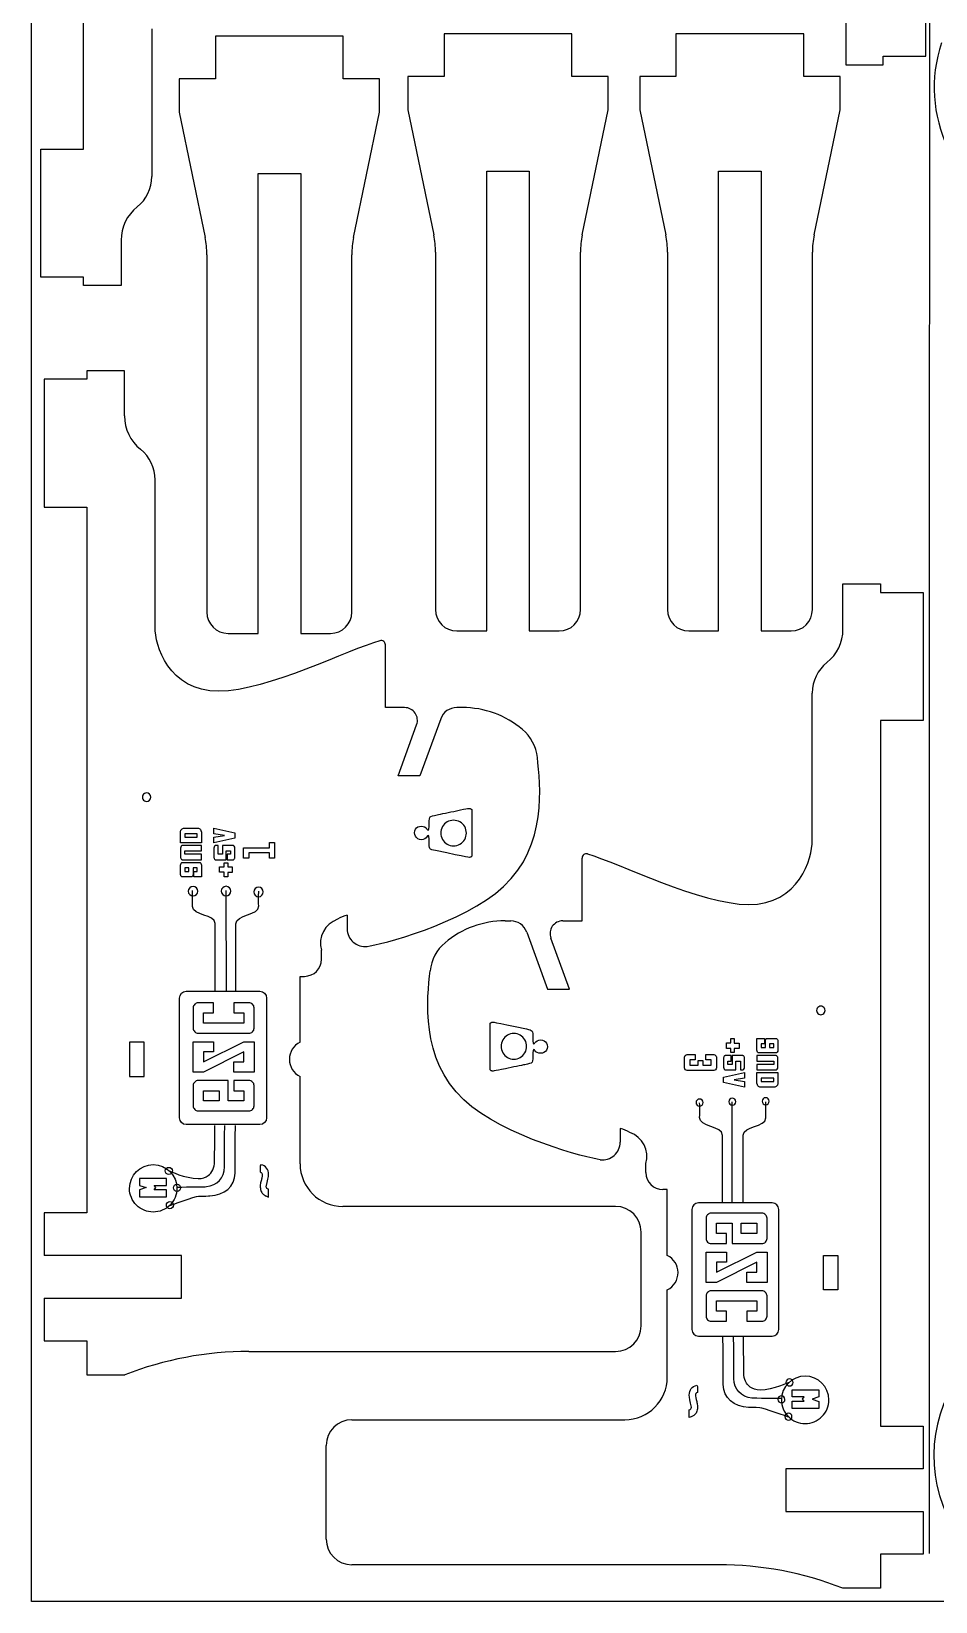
# Model space of a CAD drawing. Extents: x 0 to 911, y 61 to 967.
# Drawn here: x 0 to 321, y 61 to 617 of the extents above; entities that cross this region are included whole.
import ezdxf

# ---------------------------------------------------------------- set-up
doc = ezdxf.new("R2010")
doc.units = 0
doc.layers.add('corte', color=7, linetype='CONTINUOUS')
doc.layers.add('Grabado', color=7, linetype='CONTINUOUS')

msp = doc.modelspace()

# ---------------------------------------------------------------- linework, layer by layer
at = {"layer": 'corte', "color": 1}
for points in [[(31.978188, 543.223729), (31.978188, 527.176694), (18.674252, 527.176694), (18.674252, 530.200318), (3.55614, 530.200318), (3.55614, 575.554642), (18.674252, 575.554642), (18.674252, 825.729123), (3.55614, 825.729123)], [(317.360927, 608.462571), (317.360927, 653.816894)], [(42.86323, 618.158758), (42.86323, 565.84795)], [(288.938878, 621.485973), (288.938878, 605.438955)], [(110.76774, 615.523409), (65.413408, 615.523409)], [(65.413408, 615.523409), (65.413408, 600.405295)], [(110.76774, 600.405295), (110.76774, 615.523409)], [(191.844189, 616.371426), (146.489859, 616.371426)], [(146.489859, 616.371426), (146.489859, 601.253312)], [(191.844189, 601.253312), (191.844189, 616.371426)], [(274.090657, 616.371426), (228.736333, 616.371426)], [(228.736333, 616.371426), (228.736333, 601.253312)], [(274.090657, 601.253312), (274.090657, 616.371426)], [(302.242814, 608.462571), (317.360927, 608.462571)], [(302.242814, 605.438955), (302.242814, 608.462571)], [(133.63947, 601.253312), (133.63947, 589.461185)], [(146.489859, 601.253312), (133.63947, 601.253312)], [(204.694586, 601.253312), (191.844189, 601.253312)], [(204.694586, 589.461185), (204.694586, 601.253312)], [(215.885902, 601.253312), (215.885902, 589.461185)], [(228.736333, 601.253312), (215.885902, 601.253312)], [(286.941089, 601.253312), (274.090657, 601.253312)], [(286.941089, 589.461185), (286.941089, 601.253312)], [(288.938878, 605.438955), (302.242814, 605.438955)], [(52.563019, 600.405295), (52.563019, 588.613168)], [(65.413408, 600.405295), (52.563019, 600.405295)], [(123.618138, 600.405295), (110.76774, 600.405295)], [(123.618138, 588.613168), (123.618138, 600.405295)], [(52.563019, 588.613168), (61.760049, 544.2575)], [(114.421099, 544.2575), (123.618138, 588.613168)], [(133.63947, 589.461185), (142.836501, 545.105517)], [(195.497548, 545.105517), (204.694586, 589.461185)], [(215.885902, 589.461185), (225.082957, 545.105517)], [(277.744033, 545.105517), (286.941089, 589.461185)], [(80.53153, 566.843099), (95.649635, 566.843099)], [(80.53153, 403.869929), (80.53153, 566.843099)], [(95.649635, 566.843099), (95.649635, 403.869929)], [(161.607973, 567.691116), (176.726087, 567.691116)], [(161.607973, 404.717938), (161.607973, 567.691116)], [(176.726087, 567.691116), (176.726087, 404.717938)], [(243.854498, 567.691116), (258.972578, 567.691116)], [(243.854498, 404.717938), (243.854498, 567.691116)], [(258.972578, 567.691116), (258.972578, 404.717938)], [(62.389792, 538.118705), (62.389792, 411.428926)], [(113.791365, 411.428926), (113.791365, 538.118705)], [(143.466243, 538.966722), (143.466243, 412.276935)], [(194.867813, 412.276935), (194.867813, 538.966722)], [(225.712717, 538.966722), (225.712717, 412.276935)], [(277.114273, 412.276935), (277.114273, 538.966722)], [(19.859617, 496.994713), (19.859617, 493.971097)], [(33.163553, 496.994713), (19.859617, 496.994713)], [(33.163553, 480.94761), (33.163553, 496.994713)], [(4.741504, 493.971097), (4.741504, 448.616774)], [(19.859617, 493.971097), (4.741504, 493.971097)], [(44.048596, 406.012658), (44.048596, 458.32344)], [(4.741504, 448.616774), (19.859617, 448.616774)], [(19.859617, 448.616774), (19.859617, 198.442233)], [(287.954901, 405.337236), (287.954901, 421.384271), (301.258835, 421.384271), (301.258835, 418.360647), (316.376949, 418.360647), (316.376949, 373.006323), (301.258835, 373.006323), (301.258835, 122.831842), (316.376949, 122.831842)], [(69.948849, 403.869929), (80.53153, 403.869929)], [(95.649635, 403.869929), (106.232308, 403.869929)], [(151.0253, 404.717938), (161.607973, 404.717938)], [(176.726087, 404.717938), (187.308757, 404.717938)], [(233.2718, 404.717938), (243.854498, 404.717938)], [(258.972578, 404.717938), (269.55519, 404.717938)], [(125.686404, 377.561587), (125.686404, 399.829661)], [(277.069858, 330.402207), (277.069858, 382.713015)], [(132.513071, 377.561587), (125.686404, 377.561587)], [(145.304537, 373.582664), (137.948718, 353.37266)], [(153.007235, 377.561587), (150.987139, 377.561587)], [(130.186287, 353.37266), (136.774958, 371.475016)], [(137.948718, 353.37266), (130.186287, 353.37266)], [(188.605386, 301.951204), (195.432052, 301.951204), (195.432052, 324.219244)], [(112.161071, 304.001099), (112.161071, 299.123957)], [(168.111221, 301.951204), (170.131317, 301.951204)], [(175.813919, 297.972239), (183.169738, 277.762234), (190.932169, 277.762234), (184.343498, 295.864566)], [(103.054554, 288.33663), (103.054554, 291.508043)], [(95.45016, 282.289398), (97.007322, 282.289398)], [(95.45016, 258.914722), (95.45016, 282.289398)], [(95.45016, 215.828046), (95.45016, 246.820173)], [(208.957385, 228.390708), (208.957385, 223.513567)], [(218.063902, 212.726188), (218.063902, 215.897661)], [(225.668296, 183.304279), (225.668296, 206.678939), (224.111134, 206.678939)], [(207.324204, 200.709966), (110.568239, 200.709966)], [(19.859617, 198.442233), (4.741504, 198.442233)], [(4.741504, 198.442233), (4.741504, 183.32458)], [(216.395052, 158.379258), (216.395052, 191.639119)], [(4.741504, 168.206415), (53.421822, 168.206415), (53.421822, 183.32458), (4.741504, 183.32458)], [(281.000568, 171.20979), (281.000568, 183.304279)], [(281.000568, 183.304279), (286.140723, 183.304279)], [(286.140723, 183.304279), (286.140723, 171.20979)], [(4.741504, 168.206415), (4.741504, 153.087909)], [(225.668296, 140.217663), (225.668296, 171.20979)], [(286.140723, 171.20979), (281.000568, 171.20979)], [(4.741504, 153.087909), (19.859617, 153.087909)], [(19.859617, 153.087909), (19.859617, 140.993446)], [(77.308464, 149.308411), (207.324204, 149.308411)], [(19.859617, 140.993446), (33.238433, 140.993446)], [(113.794249, 125.099558), (210.550216, 125.099558)], [(316.376949, 122.831842), (316.376949, 107.713728)], [(104.723401, 82.768855), (104.723401, 116.028694)], [(316.376949, 107.713728), (267.696631, 107.713728), (267.696631, 92.595623), (316.376949, 92.595623), (316.376949, 77.477514), (301.258835, 77.477514), (301.258835, 65.383033), (287.880021, 65.383033)], [(243.809989, 73.69799), (113.794249, 73.69799)]]:
    msp.add_lwpolyline(points, dxfattribs=at)
for points in [[(41.024971, 347.325428)], [(149.875331, 337.621663)], [(280.093482, 268.691361)], [(34.977731, 246.820173), (40.117887, 246.820173), (40.117887, 258.914722), (34.977731, 258.914722)], [(171.243125, 252.940356)]]:
    msp.add_lwpolyline(points, close=True, dxfattribs=at)
for points in [[(322.920134, 613.262068), (314.369565, 587.928633), (327.402591, 560.3717), (352.409782, 550.909378)], [(37.661652, 555.036627), (40.949025, 557.662163), (42.863231, 561.640782), (42.86323, 565.84795)], [(37.661652, 555.036627), (34.069731, 552.167858), (31.97819, 547.820655), (31.978188, 543.223729)], [(62.389792, 538.118705), (62.389788, 540.181092), (62.178775, 542.238067), (61.760049, 544.2575)], [(114.421099, 544.2575), (114.002376, 542.238067), (113.791366, 540.181092), (113.791365, 538.118705)], [(143.466243, 538.966722), (143.466239, 541.029109), (143.255226, 543.086084), (142.836501, 545.105517)], [(195.497548, 545.105517), (195.078825, 543.086084), (194.867815, 541.029109), (194.867813, 538.966722)], [(225.712717, 538.966722), (225.712708, 541.02911), (225.501689, 543.086085), (225.082957, 545.105517)], [(277.744033, 545.105517), (277.325301, 543.086085), (277.114282, 541.02911), (277.114273, 538.966722)], [(33.163553, 480.94761), (33.163565, 476.350695), (35.255106, 472.003508), (38.847017, 469.134746)], [(44.048596, 458.32344), (44.048591, 462.530602), (42.134386, 466.509213), (38.847017, 469.134746)], [(143.466243, 412.276935), (143.466276, 408.102206), (146.850571, 404.717937), (151.0253, 404.717938)], [(187.308757, 404.717938), (191.483486, 404.717937), (194.867781, 408.102206), (194.867813, 412.276935)], [(225.712717, 412.276935), (225.712749, 408.102196), (229.097061, 404.717923), (233.2718, 404.717938)], [(269.55519, 404.717938), (273.729929, 404.717923), (277.114241, 408.102196), (277.114273, 412.276935)], [(62.389792, 411.428926), (62.389824, 407.254197), (65.77412, 403.869928), (69.948849, 403.869929)], [(106.232308, 403.869929), (110.407037, 403.869928), (113.791332, 407.254197), (113.791365, 411.428926)], [(66.685719, 383.363485), (48.546806, 383.302898), (44.048596, 399.865159), (44.048596, 406.012658)], [(123.756676, 401.282546), (112.738181, 398.11301), (83.706502, 383.420061), (66.685719, 383.363485)], [(125.083917, 401.037413), (124.704554, 401.323034), (124.213036, 401.413814), (123.756676, 401.282546)], [(125.686404, 399.829661), (125.686399, 400.304524), (125.46328, 400.751792), (125.083917, 401.037413)], [(282.271436, 393.524338), (285.863357, 396.393107), (287.954899, 400.74031), (287.954901, 405.337236)], [(282.271436, 393.524338), (278.984063, 390.898801), (277.069857, 386.920183), (277.069858, 382.713015)], [(136.228221, 375.627581), (135.37948, 376.839702), (133.992799, 377.56157), (132.513071, 377.561587)], [(136.774958, 371.475016), (137.281032, 372.865515), (137.076962, 374.415461), (136.228221, 375.627581)], [(150.987139, 377.561587), (148.444879, 377.561615), (146.174058, 375.971601), (145.304537, 373.582664)], [(174.27725, 369.834056), (168.321383, 374.839352), (160.787024, 377.576632), (153.007235, 377.561587)], [(179.586093, 359.839987), (179.177068, 363.73301), (177.273986, 367.315624), (174.27725, 369.834056)], [(167.610669, 314.131274), (183.264557, 328.672159), (180.582871, 350.352372), (179.586093, 359.839987)], [(39.712711, 346.570563), (39.441853, 346.10228), (39.441853, 345.52496), (39.712711, 345.056677)], [(41.024971, 347.325428), (40.483999, 347.326713), (39.983569, 347.038845), (39.712711, 346.570563)], [(42.533192, 345.81362), (42.533192, 346.647168), (41.858518, 347.323447), (41.024971, 347.325428)], [(41.024971, 344.301812), (41.858518, 344.303792), (42.533192, 344.980071), (42.533192, 345.81362)], [(39.712711, 345.056677), (39.983569, 344.588394), (40.483999, 344.300527), (41.024971, 344.301812)], [(145.939842, 335.356619), (145.127613, 333.951998), (145.127613, 332.22048), (145.939842, 330.815859)], [(149.875331, 337.621663), (148.252782, 337.624964), (146.752071, 336.76124), (145.939842, 335.356619)], [(153.81082, 335.356619), (152.998591, 336.76124), (151.49788, 337.624964), (149.875331, 337.621663)], [(153.81082, 330.815859), (154.623049, 332.22048), (154.623049, 333.951998), (153.81082, 335.356619)], [(145.939842, 330.815859), (146.752071, 329.411238), (148.252782, 328.547514), (149.875331, 328.550815)], [(149.875331, 328.550815), (151.49788, 328.547514), (152.998591, 329.411238), (153.81082, 330.815859)], [(254.432734, 307.753043), (272.571648, 307.692712), (277.069858, 324.254777), (277.069858, 330.402207)], [(196.034536, 325.427003), (195.655173, 325.14138), (195.432054, 324.694109), (195.432052, 324.219244)], [(197.36178, 325.672138), (196.905419, 325.803407), (196.413899, 325.712626), (196.034536, 325.427003)], [(197.36178, 325.672138), (208.380275, 322.502576), (237.411952, 307.809662), (254.432734, 307.753043)], [(119.242116, 292.900171), (123.330266, 293.429238), (153.219203, 300.763125), (167.610669, 314.131274)], [(108.742703, 302.517067), (104.211726, 300.954335), (101.707607, 296.107785), (103.054554, 291.508043)], [(112.161071, 304.001099), (110.937376, 303.729025), (109.777052, 303.225288), (108.742703, 302.517067)], [(168.111221, 301.951204), (160.331428, 301.96624), (152.797068, 299.228948), (146.841206, 294.22364)], [(175.813919, 297.972239), (174.944412, 300.361192), (172.673588, 301.951226), (170.131317, 301.951204)], [(188.605386, 301.951204), (187.12564, 301.951196), (185.738941, 301.229318), (184.890196, 300.017179)], [(112.161071, 299.123957), (112.161068, 297.319157), (112.938082, 295.601719), (114.293685, 294.410231)], [(184.890196, 300.017179), (184.041452, 298.805041), (183.837396, 297.255072), (184.343498, 295.864566)], [(114.293685, 294.410231), (115.649288, 293.218742), (117.45224, 292.668555), (119.242116, 292.900171)], [(146.841206, 294.22364), (143.844472, 291.70521), (141.94139, 288.122598), (141.532363, 284.229579)], [(97.007322, 282.289398), (100.347114, 282.289405), (103.054548, 284.996839), (103.054554, 288.33663)], [(153.507787, 238.520892), (137.853899, 253.061751), (140.535585, 274.741938), (141.532363, 284.229579)], [(278.784214, 270.95908), (278.514155, 270.491323), (278.514155, 269.915024), (278.784214, 269.447267)], [(280.093482, 271.714986), (279.553364, 271.714986), (279.054274, 271.426836), (278.784214, 270.95908)], [(278.784214, 269.447267), (279.054274, 268.979511), (279.553364, 268.691361), (280.093482, 268.691361)], [(281.40275, 270.95908), (281.132691, 271.426836), (280.633601, 271.714986), (280.093482, 271.714986)], [(280.093482, 268.691361), (280.633601, 268.691361), (281.132691, 268.979511), (281.40275, 269.447267)], [(281.40275, 269.447267), (281.672809, 269.915024), (281.672809, 270.491323), (281.40275, 270.95908)], [(171.243125, 262.011221), (169.622108, 262.012215), (168.123802, 261.147984), (167.313006, 259.744308)], [(175.173244, 259.744308), (174.362448, 261.147984), (172.864141, 262.012215), (171.243125, 262.011221)], [(95.45016, 258.914722), (93.120676, 257.801516), (91.637715, 255.449253), (91.637715, 252.867447)], [(167.313006, 259.744308), (166.502211, 258.340632), (166.502211, 256.610945), (167.313006, 255.207269)], [(175.173244, 255.207269), (175.984039, 256.610945), (175.984039, 258.340632), (175.173244, 259.744308)], [(91.637715, 252.867447), (91.637715, 250.285641), (93.120676, 247.933378), (95.45016, 246.820173)], [(167.313006, 255.207269), (168.123802, 253.803592), (169.622108, 252.939361), (171.243125, 252.940356)], [(171.243125, 252.940356), (172.864141, 252.939361), (174.362448, 253.803592), (175.173244, 255.207269)], [(201.876339, 217.289789), (197.788191, 217.818787), (167.899253, 225.152734), (153.507787, 238.520892)], [(212.375752, 226.906607), (211.341409, 227.614853), (210.181085, 228.118613), (208.957385, 228.390708)], [(206.824768, 218.799846), (208.180371, 219.991332), (208.957386, 221.708768), (208.957385, 223.513567)], [(218.063902, 215.897661), (219.410801, 220.497378), (216.906692, 225.343877), (212.375752, 226.906607)], [(201.876339, 217.289789), (203.666215, 217.058173), (205.469165, 217.608359), (206.824768, 218.799846)], [(95.45016, 215.828046), (95.450176, 207.478568), (102.218761, 200.709983), (110.568239, 200.709966)], [(218.063902, 212.726188), (218.063899, 209.38639), (220.771336, 206.678945), (224.111134, 206.678939)], [(216.395052, 191.639119), (216.395042, 196.648805), (212.333891, 200.709956), (207.324204, 200.709966)], [(229.480678, 177.257035), (229.480678, 179.838816), (227.997746, 182.19106), (225.668296, 183.304279)], [(225.668296, 171.20979), (227.997746, 172.323009), (229.480678, 174.675254), (229.480678, 177.257035)], [(207.324204, 149.308411), (212.333891, 149.308421), (216.395042, 153.369572), (216.395052, 158.379258)], [(77.308464, 149.308411), (62.228541, 149.308413), (47.281611, 146.488283), (33.238433, 140.993446)], [(333.422571, 146.120363), (319.689216, 131.286365), (316.277682, 109.625649), (324.786627, 91.288518)], [(210.550216, 125.099558), (218.899704, 125.099575), (225.668294, 131.868175), (225.668296, 140.217663)], [(113.794249, 125.099558), (108.784555, 125.099548), (104.723402, 121.038387), (104.723401, 116.028694)], [(104.723401, 82.768855), (104.723402, 77.759161), (108.784555, 73.698), (113.794249, 73.69799)], [(287.880021, 65.383033), (273.836842, 70.877868), (258.889912, 73.697995), (243.809989, 73.69799)]]:
    msp.add_open_spline(points, degree=3, dxfattribs=at)
at = {"layer": 'Grabado', "color": 1}
msp.add_lwpolyline([(0.162894, 967.396102), (906.923672, 967.396102), (906.923672, 60.635323), (0.162894, 60.635323)], close=True, dxfattribs=at)
msp.add_lwpolyline([(318.688461, 949.209961), (318.48348, 77.693019)], dxfattribs=at)
at = {"layer": 'Grabado', "color": 5}
for points in [[(155.942483, 341.690599), (156.342483, 341.428199), (156.342483, 324.844733), (155.942483, 324.582333)], [(54.091641, 334.767771), (59.434941, 334.767771)], [(60.473908, 333.386275), (60.473908, 329.652814), (53.052665, 329.652814), (53.052665, 333.477616)], [(53.794792, 323.587338), (60.473908, 323.587338), (60.473908, 325.585367), (54.53691, 325.585367), (54.53691, 326.761345), (60.473908, 326.761345), (60.473908, 328.725121), (53.794792, 328.725121)], [(66.369878, 328.702858), (65.62776, 328.702858)], [(71.564767, 328.702858), (67.934064, 328.702858), (67.934064, 325.551686), (66.369887, 325.551686), (66.369887, 328.702858), (66.369878, 328.702858)], [(53.052665, 327.743233), (53.052665, 324.580643), (53.052665, 324.580678)], [(64.885633, 327.72097), (64.885633, 324.55838)], [(65.62776, 323.565117), (69.26988, 323.565117), (69.26988, 326.739124), (70.822631, 326.739124), (70.822631, 325.551728), (69.635235, 325.551728), (69.635235, 323.565117), (71.564758, 323.565117)], [(72.306885, 324.55838), (72.306885, 327.72097)], [(53.052656, 318.515236), (53.052656, 321.677825)], [(53.794783, 322.659713), (59.731781, 322.659713), (59.73179, 322.659713)], [(56.763282, 317.521896), (53.794783, 317.521896)], [(60.473908, 321.677825), (60.473908, 317.52193), (57.802267, 317.52193), (57.802267, 319.508541), (58.989663, 319.508541), (58.989663, 320.695937), (57.505409, 320.695937), (57.505409, 318.515236)], [(69.296748, 277.148334), (69.221313, 312.769725), (69.221313, 312.769725)], [(52.682629, 232.119003), (52.682629, 274.589124)], [(55.085433, 276.988589), (81.149887, 276.988589)], [(64.735839, 272.893179), (59.322506, 272.893179)], [(77.318238, 272.893179), (71.905972, 272.893179), (71.905972, 269.305979), (75.501705, 269.305979), (75.501705, 265.710246), (61.143306, 265.710246), (61.143306, 269.305979), (64.735839, 269.305979), (64.735839, 272.893179)], [(83.549352, 274.589124), (83.549352, 232.119003)], [(57.535839, 271.093712), (57.535839, 263.922512)], [(79.110238, 263.922512), (79.110238, 271.093712)], [(59.322506, 262.127312), (77.318238, 262.127312)], [(163.24275, 248.824469), (162.84275, 249.086869), (162.84275, 265.670335), (163.24275, 265.932735)], [(257.467361, 256.133158), (257.467361, 260.289053), (260.139002, 260.289053), (260.139002, 258.302442), (258.951606, 258.302442), (258.951606, 257.115046), (260.43586, 257.115046), (260.43586, 259.295748)], [(261.177987, 260.289087), (264.146486, 260.289087)], [(264.888613, 259.295748), (264.888613, 256.133158)], [(231.778248, 249.851379), (231.778248, 253.606114)], [(232.716932, 254.544797), (235.548624, 254.544797), (235.548624, 252.66743), (233.671257, 252.66743), (233.671257, 250.790063), (236.596825, 250.790063), (236.596825, 252.479697), (238.255167, 252.479697), (238.255167, 250.790063), (241.180735, 250.790063), (241.180735, 252.66743), (239.303368, 252.66743), (239.303368, 254.544797)], [(239.303368, 254.544797), (242.13506, 254.544797)], [(243.073753, 253.606114), (243.073753, 249.851379)], [(245.634384, 253.252603), (245.634384, 250.090014)], [(246.376502, 249.108126), (250.007205, 249.108126), (250.007205, 252.259298), (251.571382, 252.259298), (251.571382, 249.108126), (251.571391, 249.108126)], [(252.313509, 254.245866), (248.671389, 254.245866), (248.671389, 251.071859), (247.118638, 251.071859), (247.118638, 252.259255), (248.306034, 252.259255), (248.306034, 254.245866), (246.376511, 254.245866)], [(253.055636, 250.090014), (253.055636, 253.252603)], [(264.146477, 254.223645), (257.467361, 254.223645), (257.467361, 252.225617), (263.404359, 252.225617), (263.404359, 251.049638), (257.467361, 251.049638), (257.467361, 249.085862), (264.146477, 249.085862)], [(264.146486, 255.15127), (258.209488, 255.15127), (258.209479, 255.15127)], [(264.888604, 250.06775), (264.888604, 253.23034), (264.888604, 253.230306)], [(64.735839, 245.34758), (59.322506, 245.34758)], [(77.318238, 245.34758), (71.905972, 245.34758), (71.905972, 241.756113), (75.501705, 241.756113), (75.501705, 238.168913), (69.918772, 238.168913), (69.918772, 245.34758), (64.735839, 245.34758)], [(242.13506, 248.912695), (232.716932, 248.912695)], [(251.571391, 249.108126), (252.313509, 249.108126)], [(257.467361, 244.424708), (257.467361, 248.158169), (264.888604, 248.158169), (264.888604, 244.333367)], [(57.535839, 243.55238), (57.535839, 236.372647)], [(79.110238, 236.372647), (79.110238, 243.55238)], [(263.849628, 243.043213), (258.506328, 243.043213)], [(59.322506, 234.57318), (77.318238, 234.57318)], [(248.605724, 202.161567), (248.681159, 237.782959), (248.681159, 237.782959)], [(81.149887, 229.716199), (55.085433, 229.716199)], [(262.81704, 202.001797), (236.752585, 202.001797)], [(234.35312, 199.602332), (234.35312, 157.132211)], [(239.4509, 196.533723), (239.4509, 189.35399)], [(259.238632, 198.33319), (241.2429, 198.33319)], [(261.025299, 189.35399), (261.025299, 196.533723)], [(265.219843, 157.132211), (265.219843, 199.602332)], [(241.2429, 187.55879), (246.655166, 187.55879), (246.655166, 191.150257), (243.059433, 191.150257), (243.059433, 194.737457), (248.642366, 194.737457), (248.642366, 187.55879), (253.825299, 187.55879)], [(253.825299, 187.55879), (259.238632, 187.55879)], [(239.4509, 168.983858), (239.4509, 161.812658)], [(259.238632, 170.779057), (241.2429, 170.779057)], [(241.2429, 160.013191), (246.655166, 160.013191), (246.655166, 163.600391), (243.059433, 163.600391), (243.059433, 167.196124), (257.417832, 167.196124), (257.417832, 163.600391), (253.825299, 163.600391), (253.825299, 160.013191)], [(261.025299, 161.812658), (261.025299, 168.983858)], [(253.825299, 160.013191), (259.238632, 160.013191)], [(236.752585, 154.729407), (262.81704, 154.729407)], [(236.125451, 137.336848), (236.401658, 136.92253), (236.401607, 136.922572)], [(236.401607, 136.922572), (236.401607, 134.781917)], [(233.409351, 125.850982), (233.409351, 128.613111)], [(234.560216, 126.334353), (234.583256, 126.334353)], [(235.388828, 126.909841), (235.411868, 126.955836)]]:
    msp.add_lwpolyline(points, dxfattribs=at)
for points in [[(64.885633, 329.596264), (64.885633, 331.594292), (68.584841, 332.199408), (64.885633, 332.827359), (64.885633, 334.81397), (72.306877, 333.169878), (72.306877, 331.251773)], [(58.989663, 331.639425), (58.989663, 332.82683), (54.548328, 332.82683), (54.548328, 331.639425)], [(77.234904, 324.217874), (75.39078, 324.217874), (75.39078, 327.875645), (84.55044, 327.875645), (84.55044, 329.704526), (86.394565, 329.704526), (86.394565, 324.217874), (84.55044, 324.217874), (84.55044, 326.046755), (77.234904, 326.046755)], [(56.021164, 319.508541), (56.021164, 320.695937), (54.548328, 320.695937), (54.548328, 319.508541)], [(69.795073, 321.049875), (71.313571, 321.049875), (71.313571, 319.120351), (69.795073, 319.120351), (69.795073, 317.613262), (68.539171, 317.613262), (68.539171, 319.177439), (66.815156, 319.177439), (66.815156, 321.049875), (68.539171, 321.049875), (68.539171, 322.57979), (69.795073, 322.57979)], [(57.330817, 312.769725)], [(57.484057, 314.161623)], [(69.189057, 314.206619)], [(80.715724, 313.886619)], [(80.772084, 312.429996)], [(57.535839, 248.348113), (57.535839, 259.118246), (64.735839, 259.118246), (64.735839, 255.531046), (61.143306, 255.531046), (61.143306, 251.943846), (75.501705, 259.118246), (79.110238, 259.118246), (79.110238, 248.348113), (71.905972, 248.348113), (71.905972, 251.943846), (75.501705, 251.943846), (75.501705, 255.531046), (61.143306, 248.348113)], [(248.146196, 256.761109), (246.627698, 256.761109), (246.627698, 258.690632), (248.146196, 258.690632), (248.146196, 260.197721), (249.402098, 260.197721), (249.402098, 258.633544), (251.126113, 258.633544), (251.126113, 256.761109), (249.402098, 256.761109), (249.402098, 255.231193), (248.146196, 255.231193)], [(261.920105, 258.302442), (261.920105, 257.115046), (263.392941, 257.115046), (263.392941, 258.302442)], [(253.055636, 248.21472), (253.055636, 246.216691), (249.356428, 245.611575), (253.055636, 244.983624), (253.055636, 242.997013), (245.634393, 244.641105), (245.634393, 246.559211)], [(258.951606, 246.171558), (258.951606, 244.984153), (263.392941, 244.984153), (263.392941, 246.171558)], [(66.747572, 241.756113), (66.747572, 238.168913), (61.143306, 238.168913), (61.143306, 241.756113)], [(237.105914, 238.792794)], [(248.705914, 239.112794)], [(260.545913, 239.272794)], [(260.571658, 237.782959)], [(81.149887, 229.716199)], [(43.37172, 215.534119)], [(48.903217, 214.579538)], [(38.485771, 208.184474), (40.919409, 207.37815), (38.485771, 206.571826), (38.485771, 204.079552), (48.015054, 204.079552), (48.015054, 206.630468), (43.734214, 206.630468), (44.291304, 207.37815), (43.734214, 208.155153), (48.015054, 208.155153), (48.015054, 210.676749), (38.485771, 210.676749)], [(51.785899, 208.573906)], [(49.290437, 202.448236)], [(251.813566, 191.150257), (251.813566, 194.737457), (257.417832, 194.737457), (257.417832, 191.150257)], [(261.025299, 184.558257), (261.025299, 173.788124), (253.825299, 173.788124), (253.825299, 177.375324), (257.417832, 177.375324), (257.417832, 180.962524), (243.059433, 173.788124), (239.4509, 173.788124), (239.4509, 184.558257), (246.655166, 184.558257), (246.655166, 180.962524), (243.059433, 180.962524), (243.059433, 177.375324), (257.417832, 184.558257)], [(236.752585, 154.729407)], [(268.999246, 139.592789)], [(274.530749, 140.54737)], [(279.416705, 133.197733), (276.983067, 132.391409), (279.416705, 131.585085), (279.416705, 129.092811), (269.887421, 129.092811), (269.887421, 131.643727), (274.168262, 131.643727), (273.611171, 132.391409), (274.168262, 133.168413), (269.887421, 133.168413), (269.887421, 135.690008), (279.416705, 135.690008)], [(266.116567, 133.587157)], [(268.612029, 127.461504)]]:
    msp.add_lwpolyline(points, close=True, dxfattribs=at)
at = {"layer": 'Grabado', "color": 7}
for points in [[(81.563742, 215.523666), (81.287529, 215.109347), (81.287523, 215.109381)], [(81.287523, 215.109381), (81.287523, 212.968735)], [(84.279839, 204.0378), (84.279839, 206.799937)], [(82.300304, 205.096658), (82.277289, 205.142653)], [(83.128947, 204.521179), (83.105932, 204.521179)]]:
    msp.add_lwpolyline(points, dxfattribs=at)
at = {"layer": 'Grabado', "color": 5}
for points in [[(144.025684, 339.541266), (145.251284, 339.795133), (148.34675, 340.440466), (150.89715, 340.978066)], [(150.89715, 340.978066), (155.10515, 341.861266), (155.576617, 341.928466), (155.942483, 341.690599)], [(53.052665, 333.477616), (53.136388, 333.941915), (53.250561, 334.24257), (53.395184, 334.379581)], [(53.395184, 334.379581), (53.539802, 334.539421), (53.771954, 334.668818), (54.091641, 334.767771)], [(59.434941, 334.767771), (59.807905, 334.600312), (60.040054, 334.451887), (60.131389, 334.322493)], [(60.131389, 334.322493), (60.230341, 334.200711), (60.344515, 333.888638), (60.473908, 333.386275)], [(138.488617, 330.728466), (136.559017, 330.728466), (135.359017, 332.8074), (136.351017, 334.440466)], [(136.351017, 334.440466), (137.209684, 335.845266), (139.708884, 335.874066), (140.447017, 334.486333)], [(140.447017, 334.486333), (140.559017, 334.2826), (140.755284, 334.120466), (140.892884, 334.120466)], [(140.892884, 334.120466), (141.088084, 334.120466), (141.151017, 334.5994), (141.196884, 336.344466)], [(141.196884, 336.344466), (141.24275, 338.028733), (141.321684, 338.632466), (141.526484, 338.828733)], [(141.526484, 338.828733), (141.675817, 338.969533), (142.796884, 339.290599), (144.025684, 339.541266)], [(53.281008, 328.43969), (53.128779, 328.249402), (53.052665, 328.01725), (53.052665, 327.743233)], [(53.794792, 328.725121), (53.596892, 328.725121), (53.425631, 328.629977), (53.281008, 328.43969)], [(65.113976, 328.417426), (64.961748, 328.227139), (64.885633, 327.994986), (64.885633, 327.72097)], [(65.62776, 328.702858), (65.429861, 328.702858), (65.258599, 328.607714), (65.113976, 328.417426)], [(72.089959, 328.417426), (71.93773, 328.607714), (71.762666, 328.702858), (71.564767, 328.702858)], [(72.306885, 327.72097), (72.306885, 327.994986), (72.234576, 328.227139), (72.089959, 328.417426)], [(140.447017, 331.790866), (140.163284, 331.249), (139.20115, 330.728466), (138.488617, 330.728466)], [(140.90995, 332.1578), (140.763817, 332.1578), (140.559017, 331.990333), (140.447017, 331.790866)], [(141.176617, 330.149266), (141.163817, 331.790866), (141.122217, 332.1578), (140.90995, 332.1578)], [(143.496617, 326.853267), (141.184084, 327.340733), (141.176617, 327.349267), (141.176617, 330.149266)], [(53.052665, 324.580678), (53.052665, 324.443672), (53.071694, 324.314275), (53.109753, 324.192488)], [(53.109753, 324.192488), (53.147812, 324.078317), (53.201091, 323.975562), (53.269591, 323.884221)], [(53.269591, 323.884221), (53.338096, 323.79288), (53.418017, 323.720572), (53.509352, 323.667295)], [(53.509352, 323.667295), (53.600693, 323.61399), (53.695839, 323.587338), (53.794792, 323.587338)], [(64.885633, 324.55838), (64.885633, 324.421369), (64.904662, 324.291972), (64.942721, 324.17019)], [(64.942721, 324.17019), (64.98078, 324.056014), (65.034059, 323.953259), (65.102559, 323.861924)], [(65.102559, 323.861924), (65.171064, 323.770583), (65.250988, 323.698271), (65.342328, 323.644989)], [(65.342328, 323.644989), (65.433664, 323.591741), (65.528807, 323.565117), (65.62776, 323.565117)], [(71.564758, 323.565117), (71.663705, 323.565117), (71.758849, 323.591741), (71.85019, 323.644989)], [(71.85019, 323.644989), (71.941525, 323.698294), (72.021445, 323.770605), (72.089951, 323.861924)], [(72.089951, 323.861924), (72.158456, 323.953259), (72.211738, 324.056014), (72.249797, 324.17019)], [(72.249797, 324.17019), (72.287856, 324.291972), (72.306885, 324.421369), (72.306885, 324.55838)], [(155.942483, 324.582333), (155.51795, 324.307133), (155.446483, 324.3242), (143.496617, 326.853267)], [(53.052656, 321.677825), (53.052656, 321.951842), (53.128771, 322.183994), (53.281, 322.374282)], [(53.109744, 318.127046), (53.071686, 318.248828), (53.052656, 318.378225), (53.052656, 318.515236)], [(53.269582, 317.818779), (53.201082, 317.910114), (53.147803, 318.01287), (53.109744, 318.127046)], [(53.509343, 317.601853), (53.418008, 317.655101), (53.338088, 317.72741), (53.269582, 317.818779)], [(53.281, 322.374282), (53.425623, 322.56457), (53.596884, 322.659713), (53.794783, 322.659713)], [(53.794783, 317.521896), (53.695831, 317.521896), (53.600684, 317.548548), (53.509343, 317.601853)], [(57.048714, 317.601853), (56.957373, 317.548548), (56.862229, 317.521896), (56.763282, 317.521896)], [(57.288475, 317.818779), (57.219969, 317.727438), (57.140049, 317.65513), (57.048714, 317.601853)], [(57.448321, 318.127046), (57.410263, 318.01287), (57.356981, 317.910114), (57.288475, 317.818779)], [(57.505409, 318.515236), (57.505409, 318.378225), (57.48638, 318.248828), (57.448321, 318.127046)], [(59.73179, 322.659713), (59.929689, 322.659713), (60.104754, 322.56457), (60.256983, 322.374282)], [(60.256983, 322.374282), (60.4016, 322.183994), (60.473908, 321.951842), (60.473908, 321.677825)], [(57.484057, 314.161623), (56.556938, 314.161615), (55.797386, 313.400407), (55.797391, 312.473286)], [(55.797391, 312.473286), (55.797392, 311.546174), (56.556942, 310.786622), (57.484057, 310.786622)], [(57.330817, 307.065141), (57.339351, 308.98195), (57.330817, 312.769725), (57.330817, 312.769725)], [(59.172391, 312.473286), (59.172396, 313.400407), (58.411177, 314.161615), (57.484057, 314.161623)], [(57.484057, 310.786622), (58.411172, 310.786622), (59.172389, 311.546174), (59.172391, 312.473286)], [(69.189057, 314.206619), (68.261938, 314.206619), (67.500718, 313.445403), (67.500723, 312.518282)], [(67.500723, 312.518282), (67.500725, 311.59117), (68.261942, 310.829954), (69.189057, 310.829954)], [(70.875724, 312.518282), (70.875728, 313.445403), (70.116176, 314.206619), (69.189057, 314.206619)], [(69.189057, 310.829954), (70.116172, 310.829954), (70.875722, 311.59117), (70.875724, 312.518282)], [(80.715724, 313.886619), (79.788604, 313.886619), (79.027385, 313.125403), (79.02739, 312.198282)], [(79.02739, 312.198282), (79.027391, 311.27117), (79.788609, 310.509954), (80.715724, 310.509954)], [(80.772084, 307.278474), (80.667602, 309.037092), (80.772084, 312.429996), (80.772084, 312.429996)], [(82.404056, 312.198282), (82.404061, 313.125403), (81.642842, 313.886619), (80.715724, 313.886619)], [(80.715724, 310.509954), (81.642838, 310.509954), (82.404055, 311.27117), (82.404056, 312.198282)], [(65.330821, 300.985133), (65.335088, 304.334534), (57.3162, 303.715765), (57.330817, 307.065141)], [(72.665417, 300.878475), (72.70834, 304.321043), (80.976269, 303.8417), (80.772084, 307.278474)], [(65.299589, 277.015785), (65.299589, 277.015785), (65.3228, 294.559166), (65.330821, 300.985133)], [(72.665417, 277.133964), (72.665417, 277.133964), (72.614047, 296.755211), (72.665417, 300.878475)], [(52.682629, 274.589124), (52.682629, 275.916133), (53.755086, 276.988589), (55.085433, 276.988589)], [(59.322506, 272.893179), (58.830772, 272.893179), (58.410506, 272.718245), (58.064906, 272.364112)], [(78.602505, 272.364112), (78.248372, 272.718245), (77.814238, 272.893179), (77.318238, 272.893179)], [(81.149887, 276.988589), (82.480234, 276.988589), (83.549352, 275.916133), (83.549352, 274.589124)], [(58.064906, 272.364112), (57.710772, 272.018512), (57.535839, 271.597179), (57.535839, 271.093712)], [(79.110238, 271.093712), (79.110238, 271.597179), (78.939572, 272.018512), (78.602505, 272.364112)], [(57.535839, 263.922512), (57.535839, 263.435046), (57.710772, 263.014779), (58.064906, 262.660646)], [(58.064906, 262.660646), (58.410506, 262.306512), (58.830772, 262.127312), (59.322506, 262.127312)], [(77.318238, 262.127312), (77.814238, 262.127312), (78.248372, 262.306512), (78.602505, 262.660646)], [(78.602505, 262.660646), (78.939572, 263.014779), (79.110238, 263.435046), (79.110238, 263.922512)], [(163.24275, 265.932735), (163.664083, 266.207935), (163.73875, 266.190869), (175.688616, 263.661802)], [(175.688616, 263.661802), (178.001149, 263.174335), (178.009682, 263.165802), (178.009682, 260.365802)], [(178.288082, 256.394602), (178.097149, 256.394602), (178.029949, 255.915669), (177.984082, 254.169536)], [(178.009682, 260.365802), (178.018216, 258.724202), (178.059816, 258.357269), (178.276349, 258.357269)], [(178.276349, 258.357269), (178.418216, 258.357269), (178.626216, 258.523669), (178.733949, 258.724202)], [(178.733949, 256.028736), (178.626216, 256.232469), (178.425682, 256.394602), (178.288082, 256.394602)], [(178.733949, 258.724202), (179.021949, 259.266069), (179.979816, 259.786602), (180.692349, 259.786602)], [(182.829949, 256.074602), (181.972349, 254.669802), (179.476349, 254.641002), (178.733949, 256.028736)], [(180.692349, 259.786602), (182.626216, 259.786602), (183.826216, 257.707669), (182.829949, 256.074602)], [(257.684287, 255.436701), (257.539669, 255.626989), (257.467361, 255.859141), (257.467361, 256.133158)], [(260.43586, 259.295748), (260.43586, 259.432759), (260.454889, 259.562155), (260.492948, 259.683938)], [(260.492948, 259.683938), (260.531006, 259.798114), (260.584289, 259.900869), (260.652794, 259.992204)], [(260.652794, 259.992204), (260.7213, 260.083545), (260.80122, 260.155854), (260.892555, 260.20913)], [(260.892555, 260.20913), (260.983896, 260.262435), (261.07904, 260.289087), (261.177987, 260.289087)], [(264.146486, 260.289087), (264.245438, 260.289087), (264.340585, 260.262435), (264.431926, 260.20913)], [(264.431926, 260.20913), (264.523261, 260.155882), (264.603181, 260.083573), (264.671687, 259.992204)], [(264.888613, 256.133158), (264.888613, 255.859141), (264.812498, 255.626989), (264.660269, 255.436701)], [(264.671687, 259.992204), (264.740187, 259.900869), (264.793466, 259.798114), (264.831525, 259.683938)], [(264.831525, 259.683938), (264.869583, 259.562155), (264.888613, 259.432759), (264.888613, 259.295748)], [(175.159549, 250.973803), (173.930749, 250.719936), (170.838483, 250.074603), (168.284883, 249.537003)], [(177.655549, 251.686336), (177.509416, 251.544469), (176.384082, 251.224469), (175.159549, 250.973803)], [(177.984082, 254.169536), (177.938216, 252.486336), (177.859282, 251.882603), (177.655549, 251.686336)], [(231.778248, 253.606114), (231.778248, 253.866867), (231.866901, 254.091106), (232.044206, 254.278839)], [(232.044206, 254.278839), (232.23194, 254.456145), (232.456179, 254.544806), (232.716932, 254.544797)], [(242.13506, 254.544797), (242.395796, 254.544806), (242.614821, 254.456145), (242.792144, 254.278839)], [(242.792144, 254.278839), (242.979869, 254.091106), (243.073736, 253.866867), (243.073753, 253.606114)], [(245.691472, 253.640793), (245.653413, 253.519011), (245.634384, 253.389615), (245.634384, 253.252603)], [(245.851318, 253.94906), (245.782813, 253.857725), (245.729531, 253.754969), (245.691472, 253.640793)], [(246.091079, 254.165994), (245.999744, 254.112689), (245.919824, 254.040378), (245.851318, 253.94906)], [(246.376511, 254.245866), (246.277564, 254.245866), (246.18242, 254.219242), (246.091079, 254.165994)], [(252.598941, 254.165994), (252.507605, 254.219242), (252.412462, 254.245866), (252.313509, 254.245866)], [(252.83871, 253.94906), (252.770205, 254.040401), (252.690281, 254.112712), (252.598941, 254.165994)], [(252.998548, 253.640793), (252.960489, 253.754969), (252.90721, 253.857725), (252.83871, 253.94906)], [(253.055636, 253.252603), (253.055636, 253.389615), (253.036607, 253.519011), (252.998548, 253.640793)], [(258.209479, 255.15127), (258.01158, 255.15127), (257.836515, 255.246414), (257.684287, 255.436701)], [(264.431917, 254.143688), (264.340576, 254.196993), (264.24543, 254.223645), (264.146477, 254.223645)], [(264.660269, 255.436701), (264.515646, 255.246414), (264.344385, 255.15127), (264.146486, 255.15127)], [(264.671678, 253.926762), (264.603173, 254.018103), (264.523252, 254.090412), (264.431917, 254.143688)], [(264.831516, 253.618496), (264.793457, 253.732666), (264.740178, 253.835421), (264.671678, 253.926762)], [(264.888604, 253.230306), (264.888604, 253.367311), (264.869575, 253.496708), (264.831516, 253.618496)], [(59.322506, 245.34758), (58.830772, 245.34758), (58.410506, 245.16838), (58.064906, 244.814246)], [(78.602505, 244.814246), (78.248372, 245.16838), (77.814238, 245.34758), (77.318238, 245.34758)], [(168.284883, 249.537003), (164.075816, 248.653803), (163.609683, 248.586603), (163.24275, 248.824469)], [(232.044206, 249.194295), (231.866901, 249.371609), (231.778248, 249.590634), (231.778248, 249.851379)], [(232.716932, 248.912695), (232.456179, 248.912704), (232.23194, 249.00657), (232.044206, 249.194295)], [(242.792144, 249.194295), (242.614821, 249.00657), (242.395796, 248.912704), (242.13506, 248.912695)], [(243.073753, 249.851379), (243.073736, 249.590634), (242.979869, 249.371609), (242.792144, 249.194295)], [(245.634384, 250.090014), (245.634384, 249.815997), (245.706693, 249.583845), (245.85131, 249.393557)], [(245.85131, 249.393557), (246.003539, 249.203269), (246.178603, 249.108126), (246.376502, 249.108126)], [(252.313509, 249.108126), (252.511408, 249.108126), (252.68267, 249.203269), (252.827293, 249.393557)], [(252.827293, 249.393557), (252.979522, 249.583845), (253.055636, 249.815997), (253.055636, 250.090014)], [(264.146477, 249.085862), (264.344377, 249.085862), (264.515638, 249.181006), (264.660261, 249.371294)], [(264.660261, 249.371294), (264.81249, 249.561581), (264.888604, 249.793733), (264.888604, 250.06775)], [(58.064906, 244.814246), (57.710772, 244.472913), (57.535839, 244.047313), (57.535839, 243.55238)], [(79.110238, 243.55238), (79.110238, 244.047313), (78.939572, 244.472913), (78.602505, 244.814246)], [(257.80988, 243.488491), (257.710928, 243.610273), (257.596754, 243.922345), (257.467361, 244.424708)], [(258.506328, 243.043213), (258.133365, 243.210671), (257.901215, 243.359097), (257.80988, 243.488491)], [(264.546085, 243.431403), (264.401467, 243.271562), (264.169315, 243.142165), (263.849628, 243.043213)], [(264.888604, 244.333367), (264.804881, 243.869069), (264.690708, 243.568414), (264.546085, 243.431403)], [(57.535839, 236.372647), (57.535839, 235.880913), (57.710772, 235.460647), (58.064906, 235.106513)], [(58.064906, 235.106513), (58.410506, 234.75238), (58.830772, 234.57318), (59.322506, 234.57318)], [(77.318238, 234.57318), (77.814238, 234.57318), (78.248372, 234.75238), (78.602505, 235.106513)], [(78.602505, 235.106513), (78.939572, 235.460647), (79.110238, 235.880913), (79.110238, 236.372647)], [(236.214126, 238.4234), (235.977609, 238.186882), (235.844737, 237.866096), (235.844739, 237.53161)], [(235.844739, 237.53161), (235.84474, 236.835082), (236.409387, 236.270435), (237.105914, 236.270434)], [(237.105914, 238.792794), (236.771428, 238.792793), (236.450642, 238.659919), (236.214126, 238.4234)], [(237.997702, 238.4234), (237.761186, 238.659919), (237.4404, 238.792793), (237.105914, 238.792794)], [(237.105914, 236.270434), (237.802442, 236.270435), (238.367089, 236.835082), (238.36709, 237.53161)], [(237.130388, 232.291708), (237.23487, 234.050326), (237.130388, 237.44323), (237.130388, 237.44323)], [(238.36709, 237.53161), (238.367091, 237.866096), (238.234219, 238.186882), (237.997702, 238.4234)], [(247.814125, 238.7434), (247.577609, 238.506882), (247.444736, 238.186096), (247.444738, 237.85161)], [(247.444738, 237.85161), (247.444739, 237.155082), (248.009386, 236.590435), (248.705914, 236.590434)], [(248.705914, 239.112794), (248.371428, 239.112793), (248.050642, 238.979919), (247.814125, 238.7434)], [(249.597702, 238.7434), (249.361186, 238.979919), (249.0404, 239.112793), (248.705914, 239.112794)], [(248.705914, 236.590434), (249.402441, 236.590435), (249.967088, 237.155082), (249.967089, 237.85161)], [(249.967089, 237.85161), (249.967091, 238.186096), (249.834218, 238.506882), (249.597702, 238.7434)], [(259.654125, 238.9034), (259.417609, 238.666882), (259.284736, 238.346096), (259.284738, 238.01161)], [(259.284738, 238.01161), (259.284739, 237.315082), (259.849386, 236.750435), (260.545913, 236.750434)], [(260.545913, 239.272794), (260.211427, 239.272793), (259.890641, 239.139918), (259.654125, 238.9034)], [(261.437702, 238.9034), (261.201185, 239.139918), (260.880399, 239.272793), (260.545913, 239.272794)], [(260.545913, 236.750434), (261.242441, 236.750435), (261.807088, 237.315082), (261.807089, 238.01161)], [(260.571658, 232.078375), (260.563125, 233.995183), (260.571658, 237.782959), (260.571658, 237.782959)], [(261.807089, 238.01161), (261.807091, 238.346096), (261.674218, 238.666882), (261.437702, 238.9034)], [(55.085433, 229.716199), (53.755086, 229.716199), (52.682629, 230.791994), (52.682629, 232.119003)], [(65.149863, 216.679873), (65.132797, 223.874932), (65.234343, 229.442394), (65.234343, 229.442394)], [(68.628485, 214.733496), (68.606213, 223.018108), (68.738633, 229.428638), (68.738633, 229.428638)], [(72.393093, 212.535335), (72.364762, 222.050343), (72.533057, 229.412937), (72.533057, 229.412937)], [(83.549352, 232.119003), (83.549352, 230.791994), (82.480234, 229.716199), (81.149887, 229.716199)], [(245.237054, 225.891708), (245.194131, 229.334277), (236.926202, 228.854934), (237.130388, 232.291708)], [(252.57165, 225.998366), (252.567383, 229.347768), (260.586276, 228.728999), (260.571658, 232.078375)], [(245.237054, 202.147197), (245.237054, 202.147197), (245.288425, 221.768444), (245.237054, 225.891708)], [(252.602882, 202.029019), (252.602882, 202.029019), (252.579671, 219.5724), (252.57165, 225.998366)], [(34.963874, 207.126277), (34.963876, 211.769801), (38.728196, 215.534119), (43.37172, 215.534119)], [(43.37172, 215.534119), (48.015244, 215.53412), (51.779564, 211.769801), (51.779567, 207.126277)], [(47.64204, 213.318354), (47.642038, 213.65284), (47.774911, 213.973627), (48.011428, 214.210145)], [(48.903217, 212.057179), (48.206689, 212.057179), (47.642041, 212.621826), (47.64204, 213.318354)], [(48.011428, 214.210145), (48.247945, 214.446663), (48.568731, 214.579538), (48.903217, 214.579538)], [(48.903217, 214.579538), (49.237704, 214.579538), (49.55849, 214.446663), (49.795007, 214.210145)], [(50.164395, 213.318354), (50.164394, 212.621826), (49.599746, 212.057179), (48.903217, 212.057179)], [(49.009768, 213.307832), (49.326286, 213.308413), (54.490233, 210.663583), (59.354719, 210.599353)], [(49.795007, 214.210145), (50.031524, 213.973627), (50.164396, 213.65284), (50.164395, 213.318354)], [(59.354719, 210.599353), (60.62054, 210.582627), (62.091312, 211.097793), (62.847459, 211.655003)], [(62.295976, 207.747811), (65.926806, 208.245296), (68.639135, 210.774201), (68.628485, 214.733496)], [(62.847459, 211.655003), (64.256372, 212.693228), (65.155239, 214.417738), (65.149863, 216.679873)], [(63.441533, 204.431007), (68.501987, 204.716328), (72.407506, 207.695186), (72.393093, 212.535335)], [(37.426473, 201.18103), (35.849696, 202.757808), (34.963873, 204.896377), (34.963874, 207.126277)], [(51.779567, 207.126277), (51.779568, 204.896377), (50.893744, 202.757807), (49.316967, 201.18103)], [(50.524722, 207.312731), (50.524723, 208.009259), (51.089371, 208.573906), (51.785899, 208.573906)], [(51.785899, 206.051555), (51.089371, 206.051555), (50.524723, 206.616203), (50.524722, 207.312731)], [(51.688612, 207.582103), (52.142935, 207.582845), (61.864555, 207.688701), (62.295976, 207.747811)], [(51.785899, 208.573906), (52.482428, 208.573906), (53.047076, 208.009259), (53.047076, 207.312731)], [(53.047076, 207.312731), (53.047076, 206.616203), (52.482428, 206.051555), (51.785899, 206.051555)], [(43.37172, 198.718427), (41.14182, 198.718427), (39.00325, 199.604252), (37.426473, 201.18103)], [(49.316967, 201.18103), (47.740189, 199.604252), (45.60162, 198.718427), (43.37172, 198.718427)], [(48.02926, 201.187052), (48.029258, 201.521538), (48.162131, 201.842325), (48.398648, 202.078843)], [(49.290437, 199.925877), (48.593909, 199.925877), (48.029261, 200.490524), (48.02926, 201.187052)], [(48.398648, 202.078843), (48.635164, 202.315362), (48.955951, 202.448236), (49.290437, 202.448236)], [(49.207758, 201.026378), (49.306711, 201.026532), (58.443598, 204.344906), (59.440778, 204.360266)], [(49.290437, 202.448236), (49.624923, 202.448236), (49.94571, 202.315362), (50.182226, 202.078843)], [(50.551614, 201.187052), (50.551613, 200.490524), (49.986965, 199.925877), (49.290437, 199.925877)], [(50.182226, 202.078843), (50.418743, 201.842325), (50.551616, 201.521538), (50.551614, 201.187052)], [(59.440778, 204.360266), (61.108169, 204.385951), (63.279621, 204.421877), (63.441533, 204.431007)], [(236.752585, 202.001797), (235.422238, 202.001797), (234.35312, 200.929341), (234.35312, 199.602332)], [(265.219843, 199.602332), (265.219843, 200.929341), (264.147387, 202.001797), (262.81704, 202.001797)], [(239.958633, 197.799856), (239.621566, 197.445723), (239.4509, 197.025457), (239.4509, 196.533723)], [(241.2429, 198.33319), (240.7469, 198.33319), (240.312766, 198.15399), (239.958633, 197.799856)], [(260.496232, 197.799856), (260.150632, 198.15399), (259.730366, 198.33319), (259.238632, 198.33319)], [(261.025299, 196.533723), (261.025299, 197.025457), (260.850366, 197.445723), (260.496232, 197.799856)], [(239.4509, 189.35399), (239.4509, 188.859057), (239.621566, 188.433457), (239.958633, 188.092123)], [(260.496232, 188.092123), (260.850366, 188.433457), (261.025299, 188.859057), (261.025299, 189.35399)], [(239.958633, 188.092123), (240.312766, 187.73799), (240.7469, 187.55879), (241.2429, 187.55879)], [(259.238632, 187.55879), (259.730366, 187.55879), (260.150632, 187.73799), (260.496232, 188.092123)], [(239.958633, 170.245724), (239.621566, 169.891591), (239.4509, 169.471324), (239.4509, 168.983858)], [(241.2429, 170.779057), (240.7469, 170.779057), (240.312766, 170.599857), (239.958633, 170.245724)], [(260.496232, 170.245724), (260.150632, 170.599857), (259.730366, 170.779057), (259.238632, 170.779057)], [(261.025299, 168.983858), (261.025299, 169.471324), (260.850366, 169.891591), (260.496232, 170.245724)], [(239.4509, 161.812658), (239.4509, 161.309191), (239.621566, 160.887858), (239.958633, 160.542258)], [(260.496232, 160.542258), (260.850366, 160.887858), (261.025299, 161.309191), (261.025299, 161.812658)], [(234.35312, 157.132211), (234.35312, 155.805202), (235.422238, 154.729407), (236.752585, 154.729407)], [(239.958633, 160.542258), (240.312766, 160.188124), (240.7469, 160.013191), (241.2429, 160.013191)], [(259.238632, 160.013191), (259.730366, 160.013191), (260.150632, 160.188124), (260.496232, 160.542258)], [(262.81704, 154.729407), (264.147387, 154.729407), (265.219843, 155.805202), (265.219843, 157.132211)], [(245.509378, 137.548671), (245.537709, 147.063679), (245.369415, 154.426239), (245.369415, 154.426239)], [(249.273986, 139.746687), (249.296258, 148.031359), (249.163838, 154.441855), (249.163838, 154.441855)], [(252.752608, 141.693141), (252.769675, 148.888191), (252.668128, 154.455593), (252.668128, 154.455593)], [(255.606496, 132.761045), (251.975665, 133.258538), (249.263337, 135.787477), (249.273986, 139.746687)], [(255.055012, 136.668202), (253.646099, 137.706453), (252.747232, 139.430954), (252.752608, 141.693141)], [(274.530749, 140.54737), (269.887237, 140.547372), (266.12292, 136.783074), (266.122899, 132.139562)], [(268.107458, 139.223395), (267.870942, 138.986877), (267.738069, 138.666091), (267.738071, 138.331605)], [(268.999246, 139.592789), (268.66476, 139.592788), (268.343975, 139.459913), (268.107458, 139.223395)], [(269.89104, 139.223398), (269.654522, 139.459917), (269.333734, 139.592791), (268.999246, 139.592789)], [(270.26043, 138.331605), (270.260432, 138.666092), (270.127558, 138.98688), (269.89104, 139.223398)], [(282.938591, 132.139562), (282.93857, 136.783071), (279.174258, 140.547367), (274.530749, 140.54737)], [(233.455388, 133.79211), (233.455388, 135.740947), (234.345409, 136.922527), (236.125451, 137.336848)], [(234.214974, 129.533824), (233.708584, 131.62077), (233.455388, 133.040199), (233.455388, 133.79211)], [(236.401607, 134.781917), (235.895216, 134.567088), (235.642021, 134.221821), (235.642021, 133.746116)], [(235.642021, 133.746116), (235.642021, 133.577321), (235.672712, 133.339471), (235.734095, 133.032567)], [(254.460939, 129.444309), (249.400484, 129.729664), (245.494966, 132.70848), (245.509378, 137.548671)], [(258.547757, 135.612543), (257.28193, 135.595477), (255.811159, 136.111061), (255.055012, 136.668202)], [(268.892708, 138.321023), (268.576189, 138.321621), (263.412243, 135.676799), (258.547757, 135.612543)], [(267.738071, 138.331605), (267.738072, 137.635077), (268.302719, 137.07043), (268.999246, 137.070429)], [(268.999246, 137.070429), (269.333732, 137.070427), (269.654519, 137.2033), (269.891037, 137.439816)], [(269.891037, 137.439816), (270.127555, 137.676333), (270.26043, 137.997119), (270.26043, 138.331605)], [(233.409351, 128.613111), (233.915742, 128.75122), (234.184283, 129.058125), (234.214974, 129.533824)], [(236.148414, 128.175821), (235.994962, 127.684773), (235.741767, 127.26278), (235.388828, 126.909841)], [(235.734095, 133.032567), (235.795479, 132.741011), (235.879876, 132.372727), (235.987288, 131.927714)], [(235.987288, 131.927714), (236.14074, 131.421323), (236.248158, 130.991658), (236.309541, 130.63872)], [(236.401607, 129.879134), (236.401607, 129.234639), (236.317209, 128.666868), (236.148414, 128.175821)], [(236.309541, 130.63872), (236.370918, 130.30113), (236.401607, 130.047934), (236.401607, 129.879134)], [(258.461698, 129.373482), (256.794302, 129.399082), (254.62285, 129.434922), (254.460939, 129.444309)], [(266.213864, 132.595328), (265.759541, 132.596096), (256.037924, 132.701909), (255.606496, 132.761045)], [(268.694717, 126.039594), (268.595765, 126.039765), (259.458878, 129.358122), (258.461698, 129.373482)], [(264.855392, 132.326016), (264.855378, 131.991522), (264.988246, 131.670725), (265.224764, 131.434197)], [(266.116567, 133.587157), (265.420053, 133.587156), (264.855411, 133.02253), (264.855392, 132.326016)], [(265.224764, 131.434197), (265.461281, 131.19767), (265.782074, 131.064789), (266.116567, 131.064789)], [(267.377742, 132.326016), (267.377723, 133.02253), (266.813081, 133.587156), (266.116567, 133.587157)], [(266.116567, 131.064789), (266.45106, 131.064789), (266.771853, 131.19767), (267.00837, 131.434197)], [(266.122899, 132.139562), (266.122886, 129.909654), (267.008706, 127.771073), (268.585485, 126.194286)], [(267.00837, 131.434197), (267.244888, 131.670725), (267.377756, 131.991522), (267.377742, 132.326016)], [(280.476008, 126.194289), (282.052785, 127.771076), (282.938603, 129.909655), (282.938591, 132.139562)], [(234.145923, 126.127198), (233.961779, 126.065815), (233.716255, 125.973743), (233.409351, 125.850982)], [(234.583256, 126.334353), (234.491187, 126.272975), (234.345409, 126.203924), (234.145923, 126.127198)], [(235.020572, 126.587554), (234.882463, 126.495479), (234.729011, 126.411079), (234.560216, 126.334353)], [(235.411868, 126.955836), (235.289108, 126.802383), (235.158676, 126.679623), (235.020572, 126.587554)], [(267.720226, 127.092095), (267.483708, 126.855568), (267.350841, 126.53477), (267.350854, 126.200277)], [(267.350854, 126.200277), (267.350874, 125.503763), (267.915515, 124.939137), (268.612029, 124.939136)], [(268.612029, 127.461504), (268.277536, 127.461503), (267.956744, 127.328623), (267.720226, 127.092095)], [(268.585485, 126.194286), (270.162264, 124.617498), (272.300841, 123.731668), (274.530749, 123.731669)], [(269.503833, 127.092095), (269.267315, 127.328623), (268.946523, 127.461503), (268.612029, 127.461504)], [(268.612029, 124.939136), (269.308544, 124.939137), (269.873185, 125.503763), (269.873205, 126.200277)], [(269.873205, 126.200277), (269.873218, 126.53477), (269.74035, 126.855568), (269.503833, 127.092095)], [(274.530749, 123.731669), (276.760656, 123.73167), (278.89923, 124.617501), (280.476008, 126.194289)]]:
    msp.add_open_spline(points, degree=3, dxfattribs=at)
at = {"layer": 'Grabado', "color": 7}
for points in [[(81.287523, 212.968735), (81.793913, 212.7539), (82.047109, 212.408633), (82.047109, 211.932933)], [(84.233803, 211.978937), (84.233803, 213.927773), (83.343783, 215.10935), (81.563742, 215.523666)], [(82.047109, 211.932933), (82.047109, 211.764133), (82.016418, 211.526283), (81.955037, 211.219385)], [(83.474216, 207.72065), (83.980608, 209.80759), (84.233803, 211.227019), (84.233803, 211.978937)], [(81.379593, 208.825537), (81.318213, 208.487941), (81.287523, 208.234743), (81.287523, 208.065943)], [(81.287523, 208.065943), (81.287523, 207.421448), (81.371921, 206.853677), (81.540718, 206.36263)], [(81.701842, 210.114531), (81.54839, 209.608141), (81.440974, 209.178476), (81.379593, 208.825537)], [(81.540718, 206.36263), (81.694169, 205.871587), (81.947365, 205.449597), (82.300304, 205.096658)], [(81.955037, 211.219385), (81.893657, 210.927823), (81.809258, 210.559539), (81.701842, 210.114531)], [(84.279839, 206.799937), (83.773448, 206.938041), (83.504907, 207.244945), (83.474216, 207.72065)], [(82.277289, 205.142653), (82.400051, 204.989201), (82.530485, 204.86644), (82.668591, 204.774371)], [(82.668591, 204.774371), (82.806698, 204.682302), (82.96015, 204.597905), (83.128947, 204.521179)], [(83.105932, 204.521179), (83.198004, 204.459796), (83.343783, 204.390741), (83.54327, 204.314015)], [(83.54327, 204.314015), (83.727412, 204.252638), (83.972935, 204.160566), (84.279839, 204.0378)]]:
    msp.add_open_spline(points, degree=3, dxfattribs=at)

doc.saveas('drawing.dxf')
